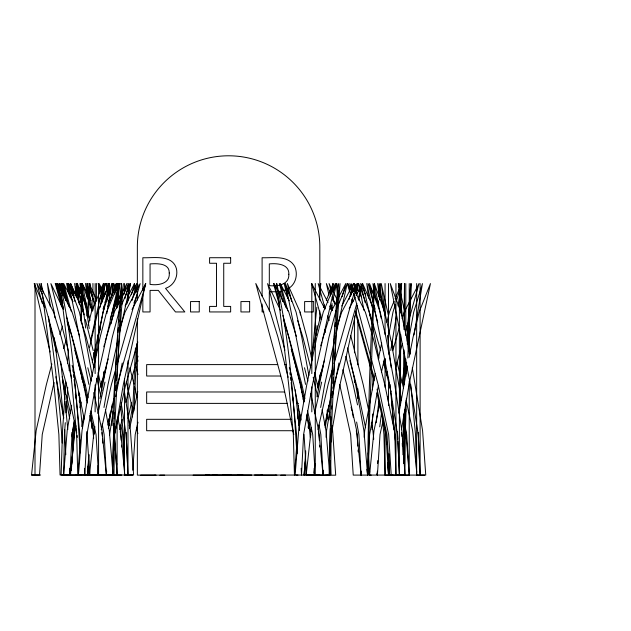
<?xml version="1.0" encoding="UTF-8"?>
<svg xmlns="http://www.w3.org/2000/svg" width="631" height="631" viewBox="0 0 631 631"><rect width="100%" height="100%" fill="white"/><g stroke="black" fill="none" stroke-linecap="round" stroke-linejoin="round"><path stroke-width="0.95" d="M403.84 463.54L403.84 456.781M108.737 295.253L108.792 283.5L108.69 295.308M400.299 404.4L400.362 385.005M400.401 405.102L400.575 334.43M400.472 384.46L400.693 334.509M400.795 312.968L400.922 283.587L400.685 312.116M403.864 434.585L403.935 413.944M403.927 385.005L404.077 349.984M404.045 384.46L404.179 353.115M404.282 329.611L404.487 283.587L404.163 329.579M112.633 473.1C113.966 409.898 115.56 346.593 121.515 283.635L114.479 434.53L113.998 475.056L110.591 475.017M404.085 456.726L403.99 463.501L405.701 402.152M404.155 451.891L404.629 424.781M112.633 473.108L113.903 423.709M78.993 395.613L79.033 393.673M79.467 402.089L79.616 394.225M402.909 454.746L403.998 414.078M63.416 470.15L63.636 474.993L64.457 434.459L65.277 422.667M371.233 475.096L369.561 475.072L369.648 471.207M81.265 322.693L82.196 283.524L80.721 319.814M326.984 418.984L327.244 410.26M328.144 412.043L328.207 410.079M404.771 419.93L405.094 409.274M406.388 398.271L405.276 434.617L404.905 475.143L403.824 475.119M88.332 475.017L88.979 454.683M305.018 475.017L305.719 452.742M406.246 373.378L406.632 362.683M407.295 344.218L408.651 312.211L410.694 283.721L407.823 358.092M87.386 472.138L87.606 466.348M377.362 471.215L377.212 475.072L377.022 473.14M377.646 463.493L377.756 460.598M81.257 309.056L81.714 297.311M81.864 293.399L82.243 283.611L80.902 302.281M117.658 307.123L118.565 283.635L116.798 308.196M132.471 416.941L135.444 348.02M133.938 410.955L137.045 343.327M331.859 310.16L332.048 305.27M332.647 289.613L332.876 283.737L332.45 289.637M297.824 418.881L298.455 405.315M299.015 424.71L299.615 411.94M372.432 389.848L373.197 375.279M372.038 429.664L372.779 413.944M405.544 376.257L406.175 362.644M407.176 341.261L408.572 316.044M118.289 304.142L119.314 283.587L117.279 305.436M113.872 449.942L114.653 434.507L123.376 384.374L145.651 283.5L142.709 290.631M313.93 473.084L314.175 468.257M330.313 454.77L330.455 451.875M330.944 442.221L331.338 434.507L340.062 384.374L357.454 305.593M408.218 348.265L411.451 283.674L408.683 314.112M367.605 473.163L367.502 475.096L368.583 475.119L368.954 434.593L374.372 283.698C369.734 347.381 368.52 411.27 367.502 475.096L366.926 469.29M367.707 471.239L369.624 434.57L378.45 385.399M112.026 425.641L117.658 335.369M329.035 419.828L334.122 338.279M114.179 418.795L114.511 412.903M115.796 390.305L116.072 385.391M330.305 428.615L329.295 474.07C330.628 410.552 332.214 346.916 338.192 283.635L331.165 434.53L330.683 475.056L327.276 475.017M330.526 424.687L330.975 416.831M331.417 408.967L331.583 406.025M332.198 395.219L332.419 391.291M88.379 314.948L90.249 283.635L86.826 316.005M379.428 296.396L379.546 294.44M379.72 291.506L380.185 283.674L379.239 292.224M87.488 475.033L88.782 454.77M304.166 475.033L305.704 450.913M377.417 475.072L380.012 434.546L383.325 419.41M97.442 475.056L98.089 465.41M113.911 443.151L114.306 437.362M116.617 465.41L116.743 463.477M132.81 470.205L135.215 434.507L137.976 422.218M314.128 475.056L314.901 463.477M65.963 412.84L67.746 387.284M90.548 418.842L90.817 414.961M92.41 423.669L92.071 428.583L92.954 424.797M307.1 420.782L307.431 415.932M308.819 427.605L309.024 424.655M116.412 380.493L123.361 283.611L120.19 307.36M331.038 309.285L331.322 305.357M332.884 383.435L333.302 377.559M333.515 374.625L340.038 283.611L336.615 309.261M71.603 466.341L71.303 470.213L74.064 430.531L75.239 422.778M71.753 464.408L74.371 430.516L75.349 424.702M80.476 440.162L77.755 475.017L76.651 434.483L71.966 384.35L60.008 283.477C72.597 337.64 76.17 393.539 79.987 448.87M296.854 444.035L294.432 475.017L293.328 434.483L288.643 384.35L276.693 283.477C289.424 338.595 293.123 395.463 296.799 451.78M93.838 392.521L101.962 430.5L106.363 475.033L106.663 471.16M109.502 435.335L113.225 411.104M310.744 393.578L318.647 430.5L323.04 475.033L323.427 470.198M326.038 437.275L326.574 430.5L329.737 412.075M63.636 474.993L67.201 430.452L71.587 405.244M78.425 475.056L82.038 430.516L90.052 384.942L100.108 337.277L106.592 312.053L118.636 283.524L95.841 384.397L86.912 434.522L84.814 475.056L84.491 468.281M94.09 434.349L94.327 431.446M117.894 332.458L118.289 327.615M118.762 321.802L118.92 319.862M295.103 475.056L298.715 430.516L306.737 384.942L316.794 337.277L323.269 312.053L335.313 283.524L312.526 384.397L303.598 434.522L301.492 475.056L301.176 468.281M310.618 436.289L310.775 434.349M334.185 337.309L334.738 330.526M335.053 326.645L335.369 322.772M65.932 381.96L62.548 430.452L61.136 474.993L133.614 475.009L130.428 430.476L123.96 388.783M67.454 363.48L68.503 350.836M72.1 436.281L74.119 421.745M311.903 356.689L316.833 307.258M342.846 369.734L346.798 384.989L356.633 430.563L361.066 475.096L361.382 471.223M364.15 437.338L364.702 430.563L375.216 373.544M69.165 370.618L69.686 364.742M75.838 295.213L76.879 283.461L75.152 293.92M99.919 330.486L100.526 323.632M102.435 302.083L104.083 283.477L100.148 307.258M316.17 335.384L317.038 325.588M319.641 296.207L320.761 283.477L319.98 288.233M103.555 379.081L104.225 372.274M87.378 474.07L88.632 461.482M303.961 475.033L305.309 461.482M412.295 367.826L422.565 430.563L425.751 475.096L369.561 475.072L374.009 430.539L379.554 404.905M70.483 475.056L74.947 430.516L75.98 425.775M54.029 382.528L42.238 434.507L39.508 475.033L31.55 475.009L36.172 430.484L46.284 384.942L51.852 363.977M115.544 290.355L116.262 283.5L115.702 286.356M124.733 473.076L124.528 475.009L132.486 475.033L131.122 475.033M378.079 302.675L378.284 300.774M378.813 296.026L379.026 294.125M376.194 422.778L378.908 401.45M90.541 421.011L91.164 416.184M379.736 426.832L381.471 413.337M119.559 312.108L119.937 309.261M93.751 367.416L98.357 337.254L103.05 312.037L111.774 283.5L106.86 313.568M383.987 365.507L385.028 358.7M402.026 383.064L405.599 359.709M408.572 340.259L413.707 312.116L422.431 283.587L414.023 334.99M108.366 428.536L112.263 404.297M325.21 427.566L328.79 405.268M106.568 301.886L109.581 283.453L107.049 291.743M126.965 303.866L130.301 283.5L128.054 290.859M386.629 375.682L387.268 371.809M390.763 350.465L396.631 314.577M398.058 305.854L401.71 283.54L396.363 301.034M398.958 413.124L407.381 365.941M79.246 401.426L79.9 397.554M401.458 429.766L409.038 384.46L430.437 283.587L419.126 312.116L413.045 337.34L409.077 357.359M81.888 426.595L83.694 415.932M86.329 400.417L86.818 397.506M298.731 425.625L300.545 414.961M303.172 399.447L303.826 395.566M115.725 396.56L122.24 362.999M129.245 425.649L132.415 407.224M332.237 397.53L338.926 362.999M99.966 398.476L112.263 337.238L119.409 310.231M316.943 396.789L328.948 337.238L336.094 310.231M74.403 420.964L72.021 434.459L69.946 474.993L62.674 475.017M103.973 407.492L108.043 384.35L117.697 341.119M320.658 407.476L324.728 384.35L334.17 342.081M109.21 425.83L109.549 423.898M388.996 333.562L392.987 312.077L395.243 304.71M102.735 297.098L105.33 283.658L101.694 293.77M82.59 382.086L82.969 380.177M89.492 347.76L97.773 312.053L109.258 283.524L92.292 362.297M95.1 358.25L96.819 349.669M311.257 357.256L315.326 337.238L320.871 314.814M356.002 294.046L356.397 292.129M356.799 290.205L358.187 283.477L356.121 288.832M136.47 292.145L137.897 285.417M378.261 359.244L381.708 343.035M114.692 294.085L116.972 283.524L107.641 306.705M79.9 407.729L81.139 402.034M84.231 387.797L84.854 384.942M115.023 290.205L116.49 283.477L108.146 303.992M111.056 323.829L119.843 283.477L117.666 288.832M100.968 387.773L106.04 367.763M330.455 295.971L333.168 283.477L326.282 300.419M330.873 309.419L332.127 303.653M332.758 300.774L336.52 283.477L332.892 292.398M308.804 428.638L309.411 425.862M317.645 387.805L323.214 365.854M91.732 426.935L92.355 424.103M100.644 386.267L108.13 358.921M308.204 427.881L309.45 422.21M317.322 386.267L324.547 359.859M108.169 422.21L109.005 418.424M109.415 416.531L110.251 412.753M358.724 299.835L360.427 292.145M360.845 290.228L362.336 283.5L359.023 291.53M81.92 379.531L82.346 377.606M90.714 340.141L103.366 283.461L91.463 311.99L88.151 325.068M94.942 426.714L94.098 430.508L89.476 475.033L103.09 475.056M97.892 413.431L104.975 382.102M119.63 332.474L130.57 283.477L121.641 304.883M129.568 428.591L137.787 391.583M311.414 427.66L306.161 475.033L319.775 475.056M314.577 413.431L321.66 382.102M336.094 333.436L347.247 283.477L337.956 305.775M117.303 288.328L118.376 283.524L115.386 290.654M101.236 429.806L111.435 384.429L115.725 369.356M107.948 425.081L113.895 398.611M115.804 390.1L145.745 283.635L132.037 309.537M114.495 434.467L125.758 384.366L137.81 341.978M119.756 429.806L122.099 419.41M125.924 402.389L129.962 384.429L134.789 367.471M127.959 418.463L131.571 402.389M317.921 429.806L328.12 384.429L332.143 370.302M324.626 425.081L330.36 399.557M332.916 388.215L356.807 303.416M108.153 289.243L109.463 283.477L103.389 297.745M381.463 371.951L384.531 358.495M399.628 292.208L401.592 283.564L395.148 298.723M103.831 346.79L104.572 343.927M105.069 342.026L106.063 338.208M320.761 345.835L321.755 342.026M322.252 340.117L330.959 312.037L345.78 283.5L342.105 296.696M386.795 322.37L389.453 312.1L394.004 301.397M392.782 350.647L399.194 327.954M123.755 294.772L126.902 283.453L118.368 299.883M124.899 298.581L129.095 283.5L114.282 312.037L106.308 337.254M131.406 294.772L134.553 283.453L127.817 296.428M132.029 300.466L136.746 283.5L125.072 305.98M348.975 299.528L353.431 283.5L341.757 305.98M395.708 367.447L402.262 343.879M405.402 332.561L408.549 321.25M409.069 319.365L419.031 283.54L404.211 312.077L402.152 318.616M110.165 319.349L120.166 283.524L116.554 290.441M63.676 348.612L65.821 341.079M77.873 298.684L78.678 295.86M79.214 293.975L82.164 283.611L75.767 295.702M117.066 364.647L140.121 283.635L125.033 312.132L120.206 327.063M135.326 365.594L138 356.168M334.02 363.708L356.807 283.635L341.71 312.132L337.191 326.132M358.14 298.708L362.431 283.635L356.034 295.726M97.576 336.339L100.542 327M59.842 334.509L62.556 326.109M98.72 302.036L101.031 295.608M133.938 303.101L137.716 293.289M133.362 295.986L137.952 284.392M323.38 307.557L324.468 304.883M136.604 289.739L137.353 287.957M113.88 308.535L117.469 301.618M349.172 308.677L355.119 297.453M289.313 287.949C296.176 283.406 298.053 273.602 294.622 266.377C288.17 254.932 272.805 258.174 262.102 257.724L262.102 296.176M288.548 288.556L283.295 290.741M278.074 291.561L280.716 291.38M94.713 475.056L99.225 475.033M159.856 475.206L164.636 475.182M212.316 475.206L217.096 475.182M280.74 475.206L285.52 475.182M97.142 475.017L89.87 475.033L86.786 431.62M99.091 475.056L106.544 475.033M306.556 475.033L313.828 475.017M398.682 475.119L391.22 475.143L388.657 434.617L378.111 384.516L371.265 358.842M275.431 291.735L269.311 291.735L269.311 310.98M263.908 311.943L262.102 311.943L262.102 304.055M277.687 364.608L146.652 364.608L146.652 376.013L280.645 376.013M284.589 364.608L286.553 364.608M284.589 391.977L146.652 391.977L146.652 403.383L287.539 403.383M296.412 403.383L298.376 403.383M291.483 419.315L146.652 419.315L146.652 430.721L293.454 430.721M298.376 419.315L300.348 419.315M112.894 474.969L77.432 474.993L79.104 475.009M240.908 474.993L207.441 474.993L209.113 475.009M31.55 475.009L40.636 475.009M140.666 475.143L155.06 475.143M193.125 475.143L207.52 475.143M261.557 475.143L275.944 475.143M311.73 475.143L326.124 475.143M389.974 384.397L394.801 434.522L395.945 475.056L403.903 475.072L402.539 475.072M410.694 384.437L415.521 434.57L416.657 475.096L424.616 475.119M382.725 422.013L383.932 434.546L385.068 475.072L393.026 475.096M400.133 475.119L408.099 475.143M222.948 474.993L230.907 475.009M238.013 475.033L251.627 475.056M254.538 475.009L262.496 475.033M103.807 474.969L121.617 475.056M70.924 475.056L76.335 475.08M390.281 475.119L391.954 475.143M296.31 475.033L297.982 475.056M228.162 475.033L229.834 475.056M98.152 475.033L99.824 475.056M79.624 475.033L81.296 475.056M261.131 475.033L262.535 475.056M240.411 474.993L241.815 475.009M110.409 474.993L111.805 475.009M326.006 475.143L327.087 475.159M275.826 475.143L276.906 475.159M241.705 475.033L242.785 475.056M205.383 475.009L206.463 475.033M207.402 475.143L208.482 475.159M154.942 475.143L156.023 475.159M111.695 475.033L112.775 475.056M75.373 475.009L76.454 475.033M354.448 291.435L354.448 283.564L358.526 291.364M359.867 293.959L361.658 297.422M352.532 292.232L348.06 283.587L349.882 290.181M353.431 293.959L354.772 296.554M328.017 302.588L318.174 283.564L325.225 309.016M329.816 306.043L332.048 310.365M324.72 308.638L311.73 283.564L321.66 319.389M111.876 295.71L105.606 283.603L107.175 289.258M115.016 301.76L116.356 304.355M104.991 294.843L99.17 283.603L102.048 293.975M108.13 300.9L109.021 302.628M64.599 287.823L62.359 283.5L66.547 298.581M59.062 289.55L55.922 283.5L62.721 308.007M378.75 304.339L368.094 283.587L373.276 302.438M356.278 288.73L353.612 283.54L356.468 293.912M350.039 288.73L347.373 283.54L349.708 292.027M289.243 300.798L280.361 283.5L287.878 310.838M91.085 300.79L82.204 283.5L87.299 309.435M79.072 289.55L75.965 283.5L78.039 291.041M79.956 291.277L81.289 293.872M82.18 295.608L86.621 304.252M73.007 301.657L63.676 283.5L71.453 311.785M64.149 288.643L61.483 283.453L65.111 296.657M57.91 288.643L55.244 283.453L61.72 307.029M353.699 291.364L349.763 283.587L352.082 292.145M332.979 291.325L329.051 283.54L331.37 292.106M334.296 293.92L337.356 299.97M60.694 289.55L57.634 283.5L58.155 285.401M42.6 294.701L36.913 283.453L42.324 303.44M282.404 289.534L279.359 283.477L285.764 307.273M276.133 288.667L273.523 283.477L279.927 307.273M65.293 288.667L62.682 283.477L68.826 306.319M59.89 289.534L56.845 283.477L63.502 308.22M67.667 300.9L59.101 283.635L60.623 289.337M280.527 310.381L267.576 283.611L284.881 350.181M63.423 309.521L50.898 283.611L68.44 351.128M289.929 295.963L284.116 283.477L287.917 298.708M70.341 289.724L67.438 283.477L71.469 299.654M71.587 292.398L73.669 296.854M365.783 295.134L360.616 283.54L365.16 302.572M311.998 360.135L306.903 337.254L300.072 312.037L287.365 283.5L291.672 301.579M96.748 300.443L89.208 283.5L93.514 301.579M72.06 291.483L68.487 283.453L69.394 287.263M330.975 294.267L326.337 283.564L328.988 294.985M332.135 296.941L335.227 304.071M116.483 289.85L113.777 283.603L115.323 290.268M117.642 292.524L119.961 297.871M74.781 293.305L70.53 283.5L71.634 288.257M44.643 307.557L34.208 283.477L50.101 351.995M103.634 298.203L98.152 283.477L100.069 293.084M105.006 301.886L105.692 303.732M94.816 303.748L87.283 283.5L92.639 310.397M81.541 294.48L77.432 283.437L83.371 313.221M82.913 298.163L88.056 311.974L89.957 320.374M69.647 291.743L66.563 283.453L68.669 294.022M92.323 311.115L82.211 283.5L83.757 289.156M136.304 290.213L134.261 283.784L135.586 291.538M369.269 312.116L371.919 320.524M372.511 322.394L380.674 350.686M327.686 315.831L329.161 320.501M297.643 320.445L302.896 337.254L310.728 367.763M296.365 336.323L288.769 312.037L274.122 283.5L279.304 302.352M80.374 318.576L86.21 337.254L94.043 367.763M79.68 336.323L72.092 312.037L57.437 283.5L62.879 303.298M350.662 335.432L363.282 384.965L368.883 411.546M74.111 295.584L70.53 283.635L72.407 295.269M283.564 319.578L288.801 337.309L300.364 384.942L303.834 402.018M67.154 320.509L72.115 337.309L83.686 384.942L87.346 402.972M354.496 283.587L357.367 293.951M358.676 298.668L359.197 300.553M350.41 292.066L351.191 294.898M352.24 298.668L353.021 301.5M355.632 310.925L374.451 378.797M324.539 329.761L325.32 332.584M107.704 291.143L108.745 294.922M110.054 299.63L109.526 297.745L110.149 300.601M102.569 295.86L103.09 297.745M126.35 381.652L132.92 410.962M374.057 305.27L375.09 309.04M350.229 293.912L350.741 295.797M351.782 299.567L352.555 302.399M355.671 313.71L374.065 380.643M282.933 315.555L301.847 384.374L304.923 398.563M79.072 294.811L79.593 296.696M66.507 316.494L85.169 384.374L88.04 397.617M332.908 297.816L334.454 303.527M349.913 360.624L356.349 384.413L365.601 427.794M84.144 314.837L83.387 312.037L70.688 283.5L74.994 301.579M85.414 319.507L93.191 350.599M62.161 376.715L65.656 391.078M284.289 323.451L285.054 326.306M291.206 349.14L300.687 384.35L304.363 401.702M67.091 321.542L68.629 327.252M69.142 329.161L69.907 332.016M74.781 350.095L84.002 384.35L87.48 400.74M353.257 291.325L351.23 283.721L365.373 312.211L373 337.411L384.871 385.044L394.351 430.594L395.29 440.272M353.77 293.226L370.752 356.941M377.732 322.394L375.027 312.116L362.659 283.587L370.831 318.797M49.037 321.353L56.53 352.484M289.329 367.297L293.778 384.413L301.097 420.057M72.147 365.396L77.092 384.413L84.215 419.094M383.388 361.177L390.991 391.654M345.827 356.381L353.234 384.989L357.54 404.921M135.247 364.055L137.96 374.538M129.797 367.865L133.993 384.074M391.851 342.105L393.563 348.777M396.994 362.123L403.477 387.852M313.173 377.299L317.685 396.828M304.489 367.763L307.912 381.108M96.74 378.253L100.889 396.315M87.804 367.763L91.235 381.108M288.099 377.299L277.979 337.254L270.218 312.037L255.792 283.5L283.098 384.374L293.786 434.507M71.658 378.253L61.302 337.254L53.54 312.037L39.114 283.5L66.413 384.374L76.698 432.574M280.109 291.128L282.664 301.594M65.75 300.64L61.578 283.524L63.092 295.158M79.561 304.402L74.608 283.477L76.327 297.059M69.197 287.286L68.298 283.477L70.017 297.059M43.35 292.973L41.094 283.461L41.835 289.274M92.031 295.868L89.121 283.5L90.217 292.232M331.417 305.451L332.521 310.207M116.648 295.978L117.752 300.735M55.843 376.739L63.778 418.093M399.675 289.266L398.374 283.564L399.202 290.355M400.109 291.175L404.881 312.1M384.161 312.053L377.654 283.516L379.665 300.009M372.211 307.321L366.785 283.54L368.559 298.092M338.76 294.977L336.157 283.564L338.05 299.078M107.538 289.187L106.237 283.477L106.947 289.298M108.193 292.035L108.847 294.89M88.774 297.706L85.516 283.437L87.299 297.982M89.208 299.607L91.598 310.066M83.355 312.037L76.848 283.5L79.451 304.836M372.069 324.216L369.316 312.077L358.692 283.54L364.055 310.444M372.7 327.024L378.931 358.274M314.751 372.527L318.395 389.674M93.617 352.508L95.313 360.135M98.073 372.527L101.891 390.621M377.054 389.185L386.969 434.585L389.556 475.119L389.011 453.886M351.088 407.137L351.917 410.923M352.335 412.808L353.368 417.541M356.255 430.784L357.083 434.57L357.824 446.149M339.699 384.437L350.647 434.57L353.226 475.096L367.621 475.096L363.913 430.563L355.679 384.989L347.626 347.807M136.643 427.984L137.881 433.663M399.715 402.428L400.125 404.321M405.457 428.914L406.687 434.585L409.243 475.119L409.243 381.116M376.952 392.924L385.967 434.546L388.522 475.072L388.522 456.741M318.395 431.919L318.765 433.639M307.589 410.86L312.708 434.507L315.271 475.033L315.271 283.5M137.337 358.337L137.96 361.192M134.648 386.929L136.903 397.372M120.182 431.667L120.797 434.499M101.859 432.614L102.388 436.431M90.903 410.86L96.03 434.507L98.586 475.033L98.586 283.5M62.721 381.085L65.301 394.596M406.119 400.196L412.619 430.579L416.728 472.217M117.642 417.201L120.489 430.5L124.599 472.13M307.029 414.236L310.704 431.588M90.138 413.273L94.437 433.521M66.484 394.935L70.388 413.25M371.288 422.944L372.889 430.539L373.733 439.255M292.429 396.315L293.431 401.064M75.349 394.414L76.745 401.064M376.715 301.657L372.976 283.587L374.388 296.318M89.988 298.715L86.841 283.5L88.253 296.231M84.586 301.571L80.847 283.5L81.927 293.289M306.524 415.308L309.608 430.492L310.247 437.267M89.847 415.308L92.923 430.492L93.656 438.229M305.538 384.374L285.441 283.5L296.065 312.037L301.776 337.254L308.875 375.39M100.637 295.971L101.599 300.774M103.129 308.456L103.516 310.381M88.861 384.374L68.755 283.5L79.38 312.037L85.09 337.254L92.371 376.344M381.124 318.166L374.341 283.587L384.792 312.116L391.117 341.15M88.048 313.284L88.995 318.087M319.01 424.86L320.824 434.507L323.04 475.033M120.852 424.86L122.666 434.499L124.622 470.205M102.151 423.898L104.139 434.507L106.363 475.033M409.811 354.48L406.616 337.317L400.906 312.1L390.281 283.564L410.387 384.437L418.258 434.57L420.112 475.096L420.112 283.564M101.93 381.045L102.467 383.908M322.094 409.606L325.967 430.5L329.776 475.033L137.353 475.119L137.353 318.797M105.409 409.606L109.289 430.5L113.099 475.033M391.465 343.059L401.521 400.519M392.939 422.052L393.641 425.909M356.61 422.036L358.905 434.57L361.066 475.096M66.531 401.387L69.678 418.842M320.54 372.945L320.871 374.885M121.128 402.665L126.129 434.483L127.983 475.009L127.983 360.845M401.576 432.661L401.963 436.518M405.37 425.736L409.243 475.119M89.216 328.522L86.802 312.037L79.932 283.5L85.682 328.12M388.53 315.997L381.25 283.587L385.533 317.535M55 317.811L54.156 311.99L47.412 283.461L50.354 306.737M48.548 316.841C54.361 358.739 59.677 400.811 62.185 443.041M406.766 325.675L407.981 334.406M387.395 335.337L391.11 367.431M300.04 312.037L300.443 314.948M326.819 416.373L327.205 419.26M332.277 425.815L335.7 475.182L330.92 475.206L330.336 460.733M279.273 291.277L279.778 295.158M289.905 372.755L290.157 374.696M290.544 377.606L290.923 380.517M291.175 382.457L296.586 434.522L297.162 453.823M72.849 369.845L73.101 371.785M73.48 374.696L73.859 377.606M74.111 379.546L74.616 383.427M385.486 316.967L378.971 283.587L380.493 297.296M54.29 337.774L60.182 384.334L63.55 418.069M42.451 294.125L53.872 384.334L58.872 434.459L60.055 474.993L69.946 474.993L69.639 468.218M399.794 295.205L402.633 318.481M107.546 294.149L107.901 297.059M108.374 300.94L108.611 302.88M90.612 338.232L90.848 340.172M392.048 341.229L392.624 346.096M60.663 361.531L64.859 399.423M408.612 339.265L410.276 353.857M74.742 384.397L75.239 389.217M75.436 391.141L79.9 434.522L80.453 452.861M295.269 389.792L299.409 430.516M78.78 391.733L82.527 428.583M308.204 425.807L308.393 427.731M64.701 429.64L65.774 454.73M301.003 384.902L301.76 392.592M65.056 401.363L67.825 429.482M120.702 406.522L123.392 434.483L124.528 475.009L124.528 378.474M391.488 399.88L394.099 429.766M387.986 396.639L388.735 405.37M71.942 432.409L73.235 447.9M405.031 475.056L401.844 430.516L394.769 384.942L385.896 337.277L380.185 312.053L369.561 283.516L389.666 384.397L397.538 434.522L399.399 475.056L399.399 283.516M114.456 437.275L117.114 475.033L117.114 419.757M358.069 450.006L358.195 451.938M368.181 452.877L369.561 475.072M318.955 434.507L319.318 440.296M319.625 445.123L319.743 447.048M120.852 435.469L121.16 440.296M121.467 445.115L121.586 447.048M114.55 434.499L117.114 475.033M102.514 438.364L102.821 443.191M77.163 435.469L77.29 437.401M304.063 434.514L306.437 473.108M387.024 442.268L387.111 444.192M387.505 452.877L387.726 457.704L387.552 452.806M418.243 432.495L420.112 475.096M402.262 443.27L402.397 446.164M397.483 431.486L397.822 439.231M397.909 441.164L399.399 475.056M126.113 432.409L126.5 441.124M126.579 443.065L127.983 475.009M416.657 283.564L416.657 475.096M409.243 283.587L409.243 305.23M409.243 315.902L409.243 354.094M405.788 283.587L405.788 335.487M405.788 358.992L405.788 376.62M405.788 409.03L405.788 411.98M395.945 283.516L395.945 475.056M388.522 283.54L388.522 354.054M388.522 377.18L388.522 405.331M385.068 283.54L385.068 334.469M385.068 358.7L385.068 387.363M385.068 427.668L385.068 475.072M357.903 283.564L357.903 290.449M357.903 319.799L357.903 364.852M357.903 388.862L357.903 398.563M354.448 315.981L354.448 352.879M354.448 376.234L354.448 382.481M319.822 300.119L319.822 247.029A91.235 91.235 0 0 0 228.588 155.794A91.235 91.235 0 0 0 137.353 247.029L137.353 289.306M319.822 310.933L319.822 319.783M319.822 374.838L319.822 379.752M311.817 283.5L311.817 373.599M311.817 386.866L311.817 411.893M142.851 290.26L142.851 257.724C153.861 258.189 172.192 254.277 176.372 268.522C178.384 276.828 173.754 285.677 165.535 288.351L184.836 311.943L175.481 311.943L158.294 290.386L150.06 290.386L150.06 311.943L142.851 311.943L142.851 295.19M137.353 291.27L137.353 300.119M127.983 283.477L127.983 290.363M127.983 293.273L127.983 301.192M124.528 283.477L124.528 293.32M117.114 283.5L117.114 288.422M117.114 293.289L117.114 305.144M113.659 283.5L113.659 292.311M113.659 310.917L113.659 315.91M107.262 283.437L107.262 289.337M107.262 291.27L107.262 299.181M103.807 283.437L103.807 297.209M103.807 305.964L103.807 310.002M103.807 371.58L103.807 376.47M96.393 283.453L96.393 301.082M95.131 283.5L95.131 373.599M95.131 384.926L95.131 411.893M92.938 283.453L92.938 310.026M35.005 283.477L35.005 475.009M112.357 283.5L112.302 295.253L112.357 283.5M169.25 272.986C170.291 283.792 158.129 285.654 150.06 284.384L150.06 263.916C156.985 263.442 169.573 263.04 169.25 272.986M288.832 274.256C289.432 284.833 277.293 286.663 269.311 285.583L269.311 263.916C276.843 263.135 289.384 263.955 288.832 274.256M230.646 257.724L209.595 257.724L209.595 263.261L216.52 263.261L216.52 306.414L209.595 306.414L209.595 311.943L230.646 311.943L230.646 306.414L223.729 306.414L223.729 263.261L230.646 263.261L230.646 257.724M199.254 301.571L190.554 301.571L190.554 311.943L199.254 311.943L199.254 301.571M249.647 301.571L240.947 301.571L240.947 311.943L249.647 311.943L249.647 301.571M313.339 301.571L304.631 301.571L304.631 311.943L313.339 311.943L313.339 301.571M388.522 475.072L387.955 462.531L388.522 475.072"/></g></svg>
